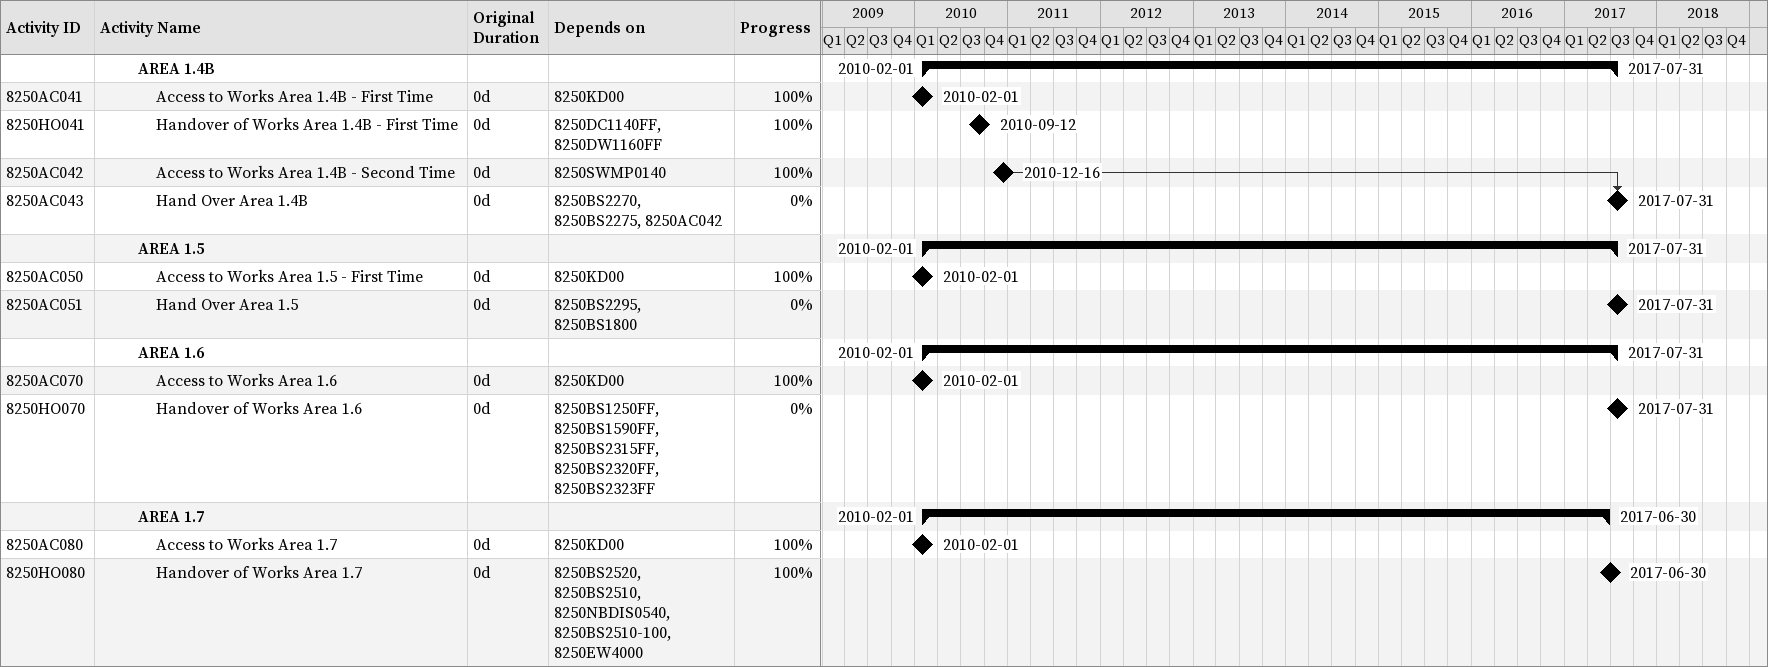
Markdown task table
| ID | Level | Task | Original duration | Start | Finish | Predecessors | % complete |
|---|---|---|---|---|---|---|---|
|  | 3 | **AREA 1.4B** |  | 2010-02-01 | 2017-07-31 |  |  |
| 8250AC041 | 4 | Access to Works Area 1.4B - First Time | 0d | 2010-02-01 | 2010-02-01 | 8250KD00 | 100 |
| 8250HO041 | 4 | Handover of Works Area 1.4B - First Time | 0d | 2010-09-12 | 2010-09-12 | 8250DC1140FF, 8250DW1160FF | 100 |
| 8250AC042 | 4 | Access to Works Area 1.4B - Second Time | 0d | 2010-12-16 | 2010-12-16 | 8250SWMP0140 | 100 |
| 8250AC043 | 4 | Hand Over Area 1.4B | 0d | 2017-07-31 | 2017-07-31 | 8250BS2270, 8250BS2275, 8250AC042 | 0 |
|  | 3 | **AREA 1.5** |  | 2010-02-01 | 2017-07-31 |  |  |
| 8250AC050 | 4 | Access to Works Area 1.5 - First Time | 0d | 2010-02-01 | 2010-02-01 | 8250KD00 | 100 |
| 8250AC051 | 4 | Hand Over Area 1.5 | 0d | 2017-07-31 | 2017-07-31 | 8250BS2295, 8250BS1800 | 0 |
|  | 3 | **AREA 1.6** |  | 2010-02-01 | 2017-07-31 |  |  |
| 8250AC070 | 4 | Access to Works Area 1.6 | 0d | 2010-02-01 | 2010-02-01 | 8250KD00 | 100 |
| 8250HO070 | 4 | Handover of Works Area 1.6 | 0d | 2017-07-31 | 2017-07-31 | 8250BS1250FF, 8250BS1590FF, 8250BS2315FF, 8250BS2320FF, 8250BS2323FF | 0 |
|  | 3 | **AREA 1.7** |  | 2010-02-01 | 2017-06-30 |  |  |
| 8250AC080 | 4 | Access to Works Area 1.7 | 0d | 2010-02-01 | 2010-02-01 | 8250KD00 | 100 |
| 8250HO080 | 4 | Handover of Works Area 1.7 | 0d | 2017-06-30 | 2017-06-30 | 8250BS2520, 8250BS2510, 8250NBDIS0540, 8250BS2510-100, 8250EW4000 | 100 |
